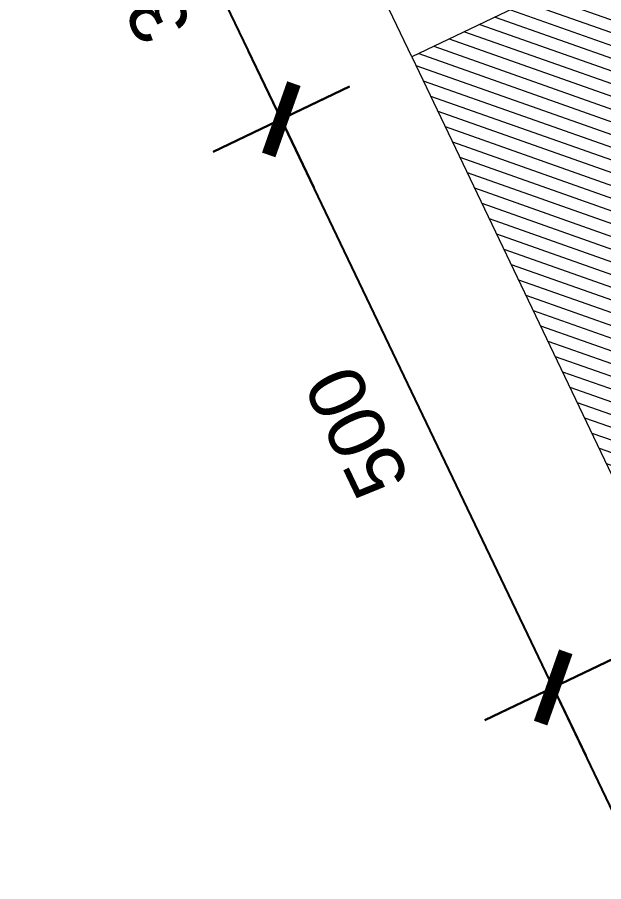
# Model space of a CAD drawing. Header units: metres. Extents: x 678805 to 1359287, y 2747329 to 5497370.
# Drawn here: x 679479.93 to 679480.395, y 2747417.565 to 2747418.251 of the extents above; entities that cross this region are included whole.
import ezdxf

# ---------------------------------------------------------------- set-up
doc = ezdxf.new("R2010")
doc.units = ezdxf.units.M
doc.layers.add('02-L-Waterfeatures 01', color=7, linetype='Continuous', true_color=0x4da6ff)
doc.layers.add('XREF_MON_WATERFEATURE$0$01-TX-Dimensions_1-25', color=7, linetype='Continuous', true_color=0x3f5f7f)
doc.layers.add('XREF_MON_WATERFEATURE$0$02-L-projecció 2', color=7, linetype='Continuous', lineweight=5, true_color=0x636363)
doc.layers.add('XREF_MON_WATERFEATURE$0$02-L-seccionat', color=6, linetype='Continuous', lineweight=5)
doc.layers.add('XREF_MON_WATERFEATURE$0$3-TR Formigó', color=252, linetype='Continuous', lineweight=0)
doc.layers.add('XREF_MON_WATERFEATURE$0$COTAUX', color=7, linetype='Continuous')
doc.styles.add('XREF_MON_WATERFEATURE$0$Standard', font='arial.ttf')
doc.dimstyles.new('XREF_MON_WATERFEATURE$0$E20', dxfattribs={"dimscale": 0.03, "dimtxt": 1.5, "dimasz": 0.2, "dimexe": 0.1, "dimexo": 2.5, "dimgap": 1, "dimtad": 1, "dimdec": 0, "dimlfac": 1000, "dimzin": 0, "dimdsep": 46, "dimtxsty": 'XREF_MON_WATERFEATURE$0$Standard', "dimblk1": 'XREF_MON_WATERFEATURE$0$LINCOT200', "dimblk2": 'XREF_MON_WATERFEATURE$0$LINCOT200', "dimsah": 1, "dimcen": 0.1, "dimdle": 0.1, "dimclrt": 256, "dimadec": 0, "dimazin": 0, "dimtfac": 0.01538461538461539, "dimtdec": 0, "dimtofl": 0, "dimtmove": 0, "dimatfit": 3, "dimldrblk": 'XREF_MON_WATERFEATURE$0$LINCOT200', "dimfxl": 1, "dimtolj": 1, "dimtzin": 0, "dimarcsym": 0})

# ---------------------------------------------------------------- blocks, each defined once
blk = doc.blocks.new('XREF_MON_WATERFEATURE$0$WTF Without Channel')
at = {"layer": 'XREF_MON_WATERFEATURE$0$3-TR Formigó'}
h = blk.add_hatch(dxfattribs=at)
h.set_pattern_fill('ANSI31', color=256, scale=0.002999999999999998, angle=-18.27604261032588, style=0)
h.set_pattern_definition([(44.99999999989514, (-45.49759603064983, 30.80652634575254), (-0.006735192090789539, 0.006735192090814186), [])])
h.paths.add_polyline_path([(3.71011884457887, 1.36484542683921), (3.20853945094616, 1.364842179783053), (3.20853945094616, 1.264842179783053), (3.469325322598142, 1.264842179783053), (3.616691238473095, 0.8648616320382723), (3.71011884457887, 0.8648616320382723)])
at = {"layer": 'XREF_MON_WATERFEATURE$0$02-L-projecció 2'}
blk.add_lwpolyline([(3.710123256643008, 1.364823494106532), (4.00994363297027, 1.364797927439214)], dxfattribs=at)
at = {"layer": 'XREF_MON_WATERFEATURE$0$02-L-seccionat'}
blk.add_lwpolyline([(3.71011884457887, 1.36484542683921), (3.20853945094616, 1.364842179783053), (3.20853945094616, 1.264842179783053), (3.469325322598142, 1.264842179783053), (3.616691238473095, 0.8648616320382723), (3.71011884457887, 0.8648616320382723)], close=True, dxfattribs=at)
blk = doc.blocks.new('XREF_MON_WATERFEATURE$0$LINCOT200')
for p, q in [((0, -9.999961704014428), (0, 10.00003829598555)), ((3.694822225952521e-13, 3.829598557558711e-05), (10.00000000000051, 3.829598557558711e-05))]:
    blk.add_line(p, q)
at = {"const_width": 1.875}
blk.add_lwpolyline([(3.535533801624467, -3.535495714255788), (-3.535533950636761, 3.535572157214077)], dxfattribs=at)
at = {"layer": 'XREF_MON_WATERFEATURE$0$COTAUX'}
blk.add_line((0, 0), (-1.249999999999915, 0), dxfattribs=at)
blk = doc.blocks.new('*D636')
at = {"layer": 'DEFPOINTS', "color": 0, "transparency": 16777216}
for p in [(679480.458357112, 2747417.76845147), (679480.3548572559, 2747417.718956826), (679480.6747445553, 2747417.315949135)]:
    blk.add_point(p, dxfattribs=at)
at = {"layer": 'XREF_MON_WATERFEATURE$0$01-TX-Dimensions_1-25', "color": 0, "lineweight": -2, "transparency": 16777216}
for p, q in [((679480.3906957002, 2747417.736095121), (679480.3521507992, 2747417.717662572)), ((679480.5686591207, 2747417.271868805), (679480.3574457639, 2747417.713543913)), ((679480.6070831434, 2747417.283592786), (679480.568541172, 2747417.265161638))]:
    blk.add_line(p, q, dxfattribs=at)
at = {"layer": 'XREF_MON_WATERFEATURE$0$01-TX-Dimensions_1-25', "color": 0, "lineweight": -2, "transparency": 16777216, "xscale": 0.006, "yscale": 0.006, "zscale": 0.006}
for p, rotation in [((679480.3548572559, 2747417.718956826), 115.5575828866667), ((679480.5712476287, 2747417.266455892), 295.5575828866667)]:
    blk.add_blockref('XREF_MON_WATERFEATURE$0$LINCOT200', p, dxfattribs=dict(at, rotation=rotation))
at = {"layer": 'XREF_MON_WATERFEATURE$0$01-TX-Dimensions_1-25', "transparency": 16777216, "insert": (679480.4152602234, 2747417.469851653), "char_height": 0.045, "attachment_point": 5, "rotation": 115.55758288666671, "style": 'XREF_MON_WATERFEATURE$0$Standard'}
blk.add_mtext('\\A1;50.0', dxfattribs=at)
blk = doc.blocks.new('*D637')
at = {"layer": 'DEFPOINTS', "color": 0, "transparency": 16777216}
for p in [(679480.2427461293, 2747418.219437267), (679480.1392016428, 2747418.16992128), (679480.4584017468, 2747417.768472814)]:
    blk.add_point(p, dxfattribs=at)
at = {"layer": 'XREF_MON_WATERFEATURE$0$01-TX-Dimensions_1-25', "color": 0, "lineweight": -2, "transparency": 16777216}
for p, q in [((679480.1750847175, 2747418.187080918), (679480.1364951861, 2747418.168627026)), ((679480.3522687482, 2747417.724369739), (679480.1417901508, 2747418.164508367)), ((679480.390740335, 2747417.736116465), (679480.3521507995, 2747417.717662572))]:
    blk.add_line(p, q, dxfattribs=at)
at = {"layer": 'XREF_MON_WATERFEATURE$0$01-TX-Dimensions_1-25', "color": 0, "lineweight": -2, "transparency": 16777216, "xscale": 0.006, "yscale": 0.006, "zscale": 0.006}
for p, rotation in [((679480.1392016428, 2747418.16992128), 115.5575828866667), ((679480.3548572562, 2747417.718956826), 295.5575828866667)]:
    blk.add_blockref('XREF_MON_WATERFEATURE$0$LINCOT200', p, dxfattribs=dict(at, rotation=rotation))
at = {"layer": 'XREF_MON_WATERFEATURE$0$01-TX-Dimensions_1-25', "transparency": 16777216, "insert": (679480.1992372306, 2747417.921584347), "char_height": 0.045, "attachment_point": 5, "rotation": 115.55758288666671, "style": 'XREF_MON_WATERFEATURE$0$Standard'}
blk.add_mtext('\\A1;500', dxfattribs=at)
blk = doc.blocks.new('*D638')
at = {"layer": 'DEFPOINTS', "color": 0, "transparency": 16777216}
for p in [(679480.1133716597, 2747418.489908204), (679480.0098362252, 2747418.440383361), (679480.2427476122, 2747418.219437976)]:
    blk.add_point(p, dxfattribs=at)
at = {"layer": 'XREF_MON_WATERFEATURE$0$01-TX-Dimensions_1-25', "color": 0, "lineweight": -2, "transparency": 16777216}
for p, q in [((679480.0457136004, 2747418.457544843), (679480.0071299017, 2747418.439088827)), ((679480.1366231077, 2747418.175325779), (679480.0124252929, 2747418.434970716)), ((679480.175089553, 2747418.187074615), (679480.1365058543, 2747418.168618599))]:
    blk.add_line(p, q, dxfattribs=at)
at = {"layer": 'XREF_MON_WATERFEATURE$0$01-TX-Dimensions_1-25', "color": 0, "lineweight": -2, "transparency": 16777216, "xscale": 0.006, "yscale": 0.006, "zscale": 0.006}
for p, rotation in [((679480.009836224, 2747418.440383361), 115.5635211465433), ((679480.1392121767, 2747418.169913134), 295.5635211465433)]:
    blk.add_blockref('XREF_MON_WATERFEATURE$0$LINCOT200', p, dxfattribs=dict(at, rotation=rotation))
at = {"layer": 'XREF_MON_WATERFEATURE$0$01-TX-Dimensions_1-25', "transparency": 16777216, "insert": (679480.0267205065, 2747418.282281965), "char_height": 0.045, "attachment_point": 5, "rotation": 115.56352114654328, "style": 'XREF_MON_WATERFEATURE$0$Standard'}
blk.add_mtext('\\A1;300', dxfattribs=at)
blk = doc.blocks.new('XREF_MON_WATERFEATURE')
at = {"rotation": 115.5575828866667}
blk.add_blockref('XREF_MON_WATERFEATURE$0$WTF Without Channel', (679483.0746399837, 2747415.46115167), dxfattribs=at)
at = {"layer": 'XREF_MON_WATERFEATURE$0$01-TX-Dimensions_1-25'}
dim = blk.add_aligned_dim(p1=(679480.2427476122, 2747418.219437976), p2=(679480.1133716595, 2747418.489908204), distance=0.11477062436045449, dimstyle='XREF_MON_WATERFEATURE$0$E20', dxfattribs=at)
dim.commit()
dim.dimension.update_dxf_attribs({"geometry": '*D638', "text_midpoint": (679480.0267205066, 2747418.282281965)})
dim = blk.add_linear_dim(base=(679480.1392016428, 2747418.16992128), p1=(679480.4584017472, 2747417.768472814), p2=(679480.2427461294, 2747418.219437267), angle=115.5575828866667, dimstyle='XREF_MON_WATERFEATURE$0$E20', dxfattribs=at)
dim.commit()
dim.dimension.update_dxf_attribs({"geometry": '*D637', "text_midpoint": (679480.1992372308, 2747417.921584347)})
dim = blk.add_linear_dim(base=(679480.3548572559, 2747417.718956826), p1=(679480.6747445554, 2747417.315949135), p2=(679480.4583571122, 2747417.76845147), angle=115.5575828866667, text='50.0', dimstyle='XREF_MON_WATERFEATURE$0$E20', dxfattribs=at)
dim.commit()
dim.dimension.update_dxf_attribs({"geometry": '*D636', "text_midpoint": (679480.4152602236, 2747417.469851653)})

msp = doc.modelspace()

# ---------------------------------------------------------------- block references
at = {"layer": '02-L-Waterfeatures 01', "color": 18, "true_color": 0x000000}
msp.add_blockref('XREF_MON_WATERFEATURE', (0, 0), dxfattribs=at)

doc.saveas('drawing.dxf')
